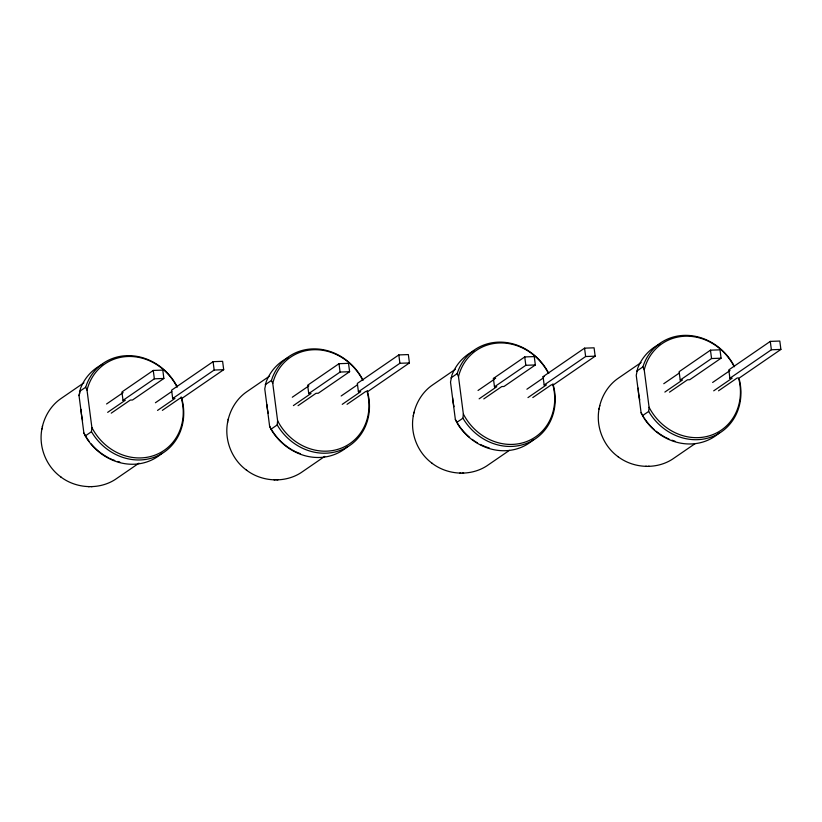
<?xml version="1.0" encoding="UTF-8"?>
<svg xmlns="http://www.w3.org/2000/svg" width="822" height="822" viewBox="0 0 822 822"><rect width="100%" height="100%" fill="white"/><g stroke="black" fill="none" stroke-linecap="round" stroke-linejoin="round"><path stroke-width="1.23" d="M162.026 453.21A53.882 48.364 55.5 0 1 86.988 438.794L83.885 433.009L79.035 395.639L80.464 388.549A53.882 48.364 55.5 0 1 102.709 364.269M181.457 397.324A53.882 48.364 55.5 0 1 156.293 456.457A53.882 48.364 55.5 0 1 93.225 434.509L91.458 431.704L91.879 427.522L87.019 390.152L85.704 387.244L86.69 384.275A53.882 48.364 55.5 0 1 129.907 355.659A53.882 48.364 55.5 0 1 177.295 386.926M347.768 446.449A53.882 48.364 55.5 0 1 272.729 432.033L270.972 429.228L277.199 424.943L277.61 420.772L272.76 383.391L271.445 380.483L272.431 377.514A53.882 48.364 55.5 0 1 315.648 348.898A53.882 48.364 55.5 0 1 363.036 380.175M474.181 350.758A53.882 48.364 55.5 0 0 451.936 375.038L450.507 382.127L455.357 419.497L458.46 425.272A53.882 48.364 55.5 0 0 533.499 439.688M450.918 377.945L457.145 373.661L458.491 376.64L463.351 414.011L462.93 418.193L464.697 420.998A53.882 48.364 55.5 0 0 527.765 442.935A53.882 48.364 55.5 0 0 552.929 383.812M734.508 366.653A53.882 48.364 55.5 0 0 687.12 335.376A53.882 48.364 55.5 0 0 643.903 364.002L642.886 366.91L644.232 369.879L649.082 407.25L648.671 411.432L650.428 414.237A53.882 48.364 55.5 0 0 712.561 436.564A53.882 48.364 55.5 0 0 739.245 379.199M91.458 431.704L85.231 435.989M288.45 357.508A53.882 48.364 55.5 0 0 266.205 381.798L264.766 388.878L269.626 426.258L270.972 429.228M659.922 343.997A53.882 48.364 55.5 0 0 637.677 368.277L636.238 375.366L641.098 412.736L644.201 418.511A53.882 48.364 55.5 0 0 719.24 432.927M41.984 428.488C38.305 446.541 46.001 466.29 60.972 477.048M227.715 421.727C224.046 439.78 231.742 459.529 246.703 470.297M413.456 414.966C409.777 433.03 417.473 452.768 432.444 463.536M599.187 408.205C595.518 426.269 603.214 446.007 618.175 456.775M42.354 426.731C44.933 415.47 51.539 404.938 61.177 398.423L83.906 382.805M228.095 419.97C230.663 408.709 237.281 398.177 246.908 391.662L269.637 376.055M413.826 413.209C416.405 401.948 423.011 391.416 432.649 384.902L455.378 369.294M599.567 406.448C602.136 395.187 608.753 384.665 618.38 378.151L641.109 362.533M41.788 429.403L42.559 425.765M227.53 422.642L228.29 419.004M413.261 415.891L414.031 412.243M599.002 409.13L599.762 405.482M457.124 373.722L458.162 370.753A53.882 48.364 55.5 0 1 501.379 342.137A53.882 48.364 55.5 0 1 548.767 373.414M79.446 391.457L85.704 387.244M111.247 413.158L130.287 400.078L132.537 399.995L163.876 378.469L162.787 370.106L153.262 370.445L121.923 391.971L123.012 400.345L125.263 400.263L107.661 412.356M106.572 403.982L123.136 392.608M123.012 400.345L154.351 378.819L163.876 378.469M162.355 410.363L179.967 398.269L182.217 398.187L223.697 369.695L222.608 361.331L213.083 361.67L171.603 390.173L172.692 398.536L174.942 398.454L157.536 410.414M155.42 402.749L171.798 391.488M172.692 398.536L214.162 370.044L223.697 369.695M139 463.156L115.234 479.483C98.825 490.076 76.004 488.648 60.602 476.791M265.187 384.706L271.445 380.483M298.047 405.678L316.018 393.317L318.268 393.235L349.607 371.708L348.518 363.345L338.993 363.694L307.654 385.22L308.743 393.584L310.993 393.502L293.392 405.595M292.303 397.232L308.877 385.847M308.743 393.584L340.082 372.058L349.607 371.708M347.059 404.321L365.698 391.508L367.948 391.436L409.428 362.934L408.339 354.57L398.814 354.919L357.334 383.412L358.423 391.775L360.673 391.693L342.24 404.352M341.161 395.988L357.539 384.737M358.423 391.775L399.903 363.283L409.428 362.934M324.741 456.395L300.975 472.722C284.556 483.315 261.735 481.887 246.343 470.03M479.134 398.834L496.735 386.741L494.484 386.823L493.395 378.459L524.734 356.933L534.259 356.584L535.348 364.958L504.009 386.484L501.759 386.566L483.778 398.917M478.044 390.471L494.608 379.086M494.484 386.823L525.823 365.297L535.348 364.958M456.703 422.467L462.93 418.193M527.981 397.591L546.404 384.932L544.154 385.015L543.075 376.651L584.555 348.158L594.08 347.809L595.169 356.183L553.689 384.675L551.439 384.758L532.8 397.56M526.892 389.227L543.27 377.976M544.154 385.015L585.634 356.522L595.169 356.183M509.445 450.343L486.706 465.961C470.297 476.555 447.476 475.126 432.074 463.269M636.66 371.184L642.886 366.91M669.509 392.156L687.49 379.805L689.74 379.723L721.079 358.197L719.99 349.823L710.465 350.172L679.126 371.698L680.215 380.072L682.466 379.99L664.864 392.073M663.775 383.71L679.311 373.034M680.215 380.072L711.554 358.536L721.079 358.197M642.444 415.706L648.671 411.432M718.531 390.799L737.17 377.997L739.42 377.915L780.9 349.422L779.811 341.048L770.286 341.397L728.806 369.89L729.895 378.264L732.145 378.182L713.712 390.84M712.633 382.466L730.039 370.517M729.895 378.264L771.375 349.771L780.9 349.422M695.176 443.592L672.447 459.2C656.028 469.804 633.207 468.365 617.815 456.508M493.395 378.459L495.645 378.377M543.075 376.651L544.359 376.599M645.517 466.341L646.575 466.341M648.26 466.331L649.359 466.331M459.786 473.102L460.844 473.102M462.529 473.092L463.629 473.092M274.045 479.863L275.113 479.863M276.788 479.853L277.887 479.853M88.314 486.624L89.372 486.624M91.057 486.614L92.156 486.614M277.158 424.892L278.956 427.759A53.882 48.364 55.5 0 0 342.034 449.696A53.882 48.364 55.5 0 0 367.187 390.573M770.286 341.397L771.375 349.771M710.465 350.172L711.554 358.536M584.555 348.158L585.634 356.522M524.734 356.933L525.823 365.297M398.814 354.919L399.903 363.283M338.993 363.694L340.082 372.058M213.083 361.67L214.162 370.044M153.262 370.445L154.351 378.819M181.025 397.016A52.403 47.039 55.5 0 1 153.786 455.573A52.403 47.039 55.5 0 1 91.879 427.522M87.019 390.152A52.403 47.039 55.5 0 1 127.842 356.491A52.403 47.039 55.5 0 1 176.977 386.895M119.776 462.015A52.403 47.039 55.5 0 1 117.752 461.471M114.751 460.495A52.403 47.039 55.5 0 1 112.778 459.734M111.802 459.334A52.403 47.039 55.5 0 1 109.86 458.45M108.905 457.977A52.403 47.039 55.5 0 1 91.17 443.921M89.115 441.352A52.403 47.039 55.5 0 1 83.885 433.009M79.035 395.639A52.403 47.039 55.5 0 1 79.857 392.69M82.58 420.227A48.714 43.73 55.5 0 1 81.07 409.387M738.793 378.829A52.403 47.039 55.5 0 1 710.044 435.609A52.403 47.039 55.5 0 1 649.082 407.25M644.232 369.879A52.403 47.039 55.5 0 1 685.055 336.208A52.403 47.039 55.5 0 1 734.18 366.622M674.954 441.188A52.403 47.039 55.5 0 1 671.954 440.212M669.005 439.051A52.403 47.039 55.5 0 1 666.108 437.705M665.162 437.212A52.403 47.039 55.5 0 1 656.172 431.283M654.497 429.875A52.403 47.039 55.5 0 1 644.427 418.388M643.821 417.473A52.403 47.039 55.5 0 1 642.67 415.603M642.126 414.658A52.403 47.039 55.5 0 1 641.098 412.736M639.793 399.944A48.714 43.73 55.5 0 1 638.252 388.128M553.062 385.58A52.403 47.039 55.5 0 1 524.313 442.37A52.403 47.039 55.5 0 1 463.351 414.011M458.491 376.64A52.403 47.039 55.5 0 1 499.314 342.969A52.403 47.039 55.5 0 1 548.449 373.383M489.224 447.949A52.403 47.039 55.5 0 1 480.377 444.466M477.551 442.935A52.403 47.039 55.5 0 1 474.797 441.239M473.904 440.633A52.403 47.039 55.5 0 1 472.147 439.369M469.588 437.345A52.403 47.039 55.5 0 1 456.94 422.364M456.395 421.419A52.403 47.039 55.5 0 1 455.357 419.497M454.052 406.705A48.714 43.73 55.5 0 1 452.634 397.848M300.492 453.734A52.403 47.039 55.5 0 1 295.591 451.689M294.636 451.227A52.403 47.039 55.5 0 1 292.745 450.22M291.81 449.696A52.403 47.039 55.5 0 1 271.198 429.115M270.654 428.17A52.403 47.039 55.5 0 1 269.626 426.258M367.331 392.341A52.403 47.039 55.5 0 1 338.572 449.12A52.403 47.039 55.5 0 1 277.61 420.772M272.76 383.391A52.403 47.039 55.5 0 1 313.583 349.73A52.403 47.039 55.5 0 1 362.708 380.144M268.321 413.466A48.714 43.73 55.5 0 1 266.903 404.609"/></g></svg>
